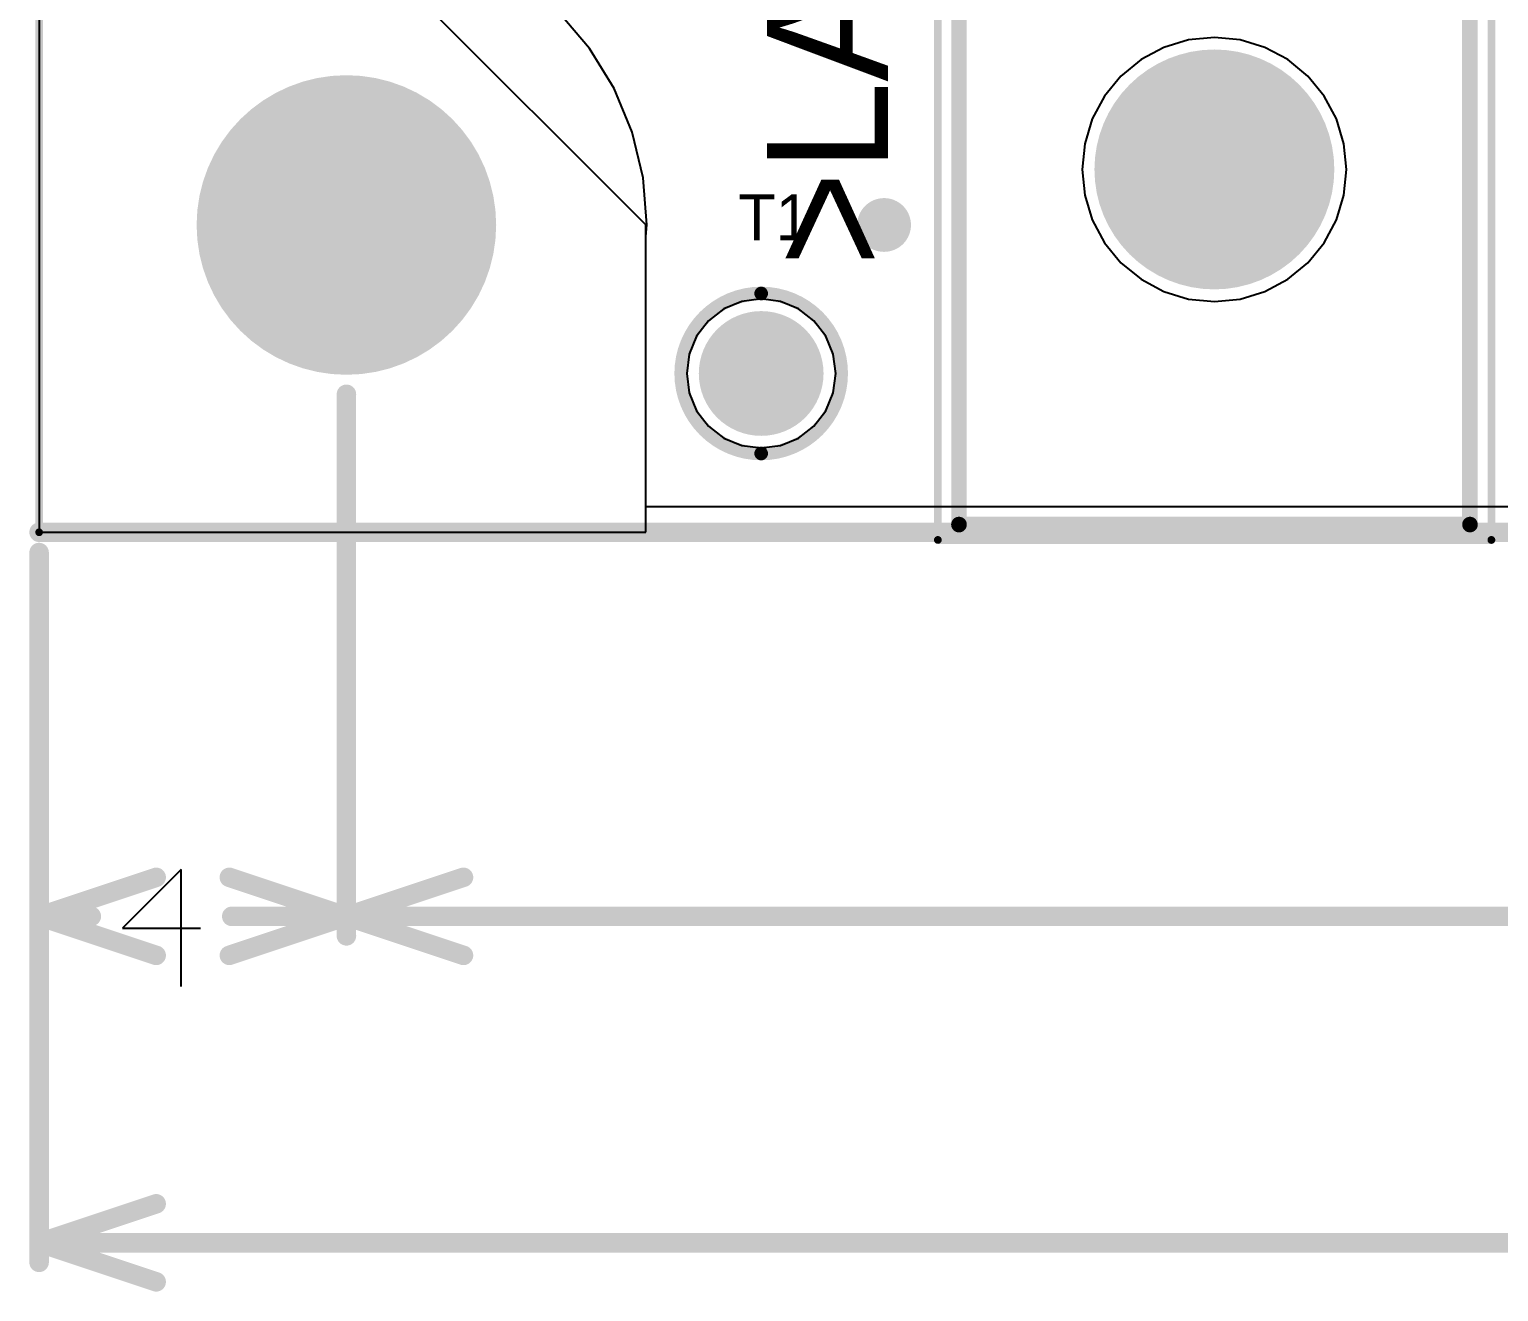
# Model space of a CAD drawing. Header units: millimetres. Extents: x 59 to 152, y 30 to 146.
# Drawn here: x 59.87 to 79, y 30.11 to 46.55 of the extents above; entities that cross this region are included whole.
import ezdxf

# ---------------------------------------------------------------- set-up
doc = ezdxf.new("R2010")
doc.units = ezdxf.units.MM
for name, color, linetype in [('BottomLayer', 5, 'Continuous'), ('BottomSolder', 6, 'Continuous'), ('KeepOutLayer', 6, 'Continuous'), ('Mechanical1', 6, 'Continuous'), ('Mechanical13', 56, 'Continuous'), ('Mechanical16', 56, 'Continuous'), ('Mechanical3', 76, 'Continuous'), ('MultiLayer', 9, 'Continuous'), ('PadHoleLayer', 156, 'Continuous'), ('TopLayer', 1, 'Continuous'), ('TopOverlay', 2, 'Continuous'), ('TopPaste', 8, 'Continuous'), ('TopSolder', 216, 'Continuous'), ('ViaHoleLayer', 16, 'Continuous')]:
    doc.layers.add(name, color=color, linetype=linetype)

# ---------------------------------------------------------------- blocks, each defined once
blk = doc.blocks.new('SMD_15R_301')
at = {"layer": 'TopLayer', "const_width": 0.762}
blk.add_lwpolyline([(-0.381, 0, 1), (0.381, 0, 1)], format="xyb", close=True, dxfattribs=at)
at = {"layer": 'TopOverlay'}
for points, const_width in [([(1.041, 0, 1), (-1.041, 0, 1)], 0.178), ([(-1.086, 0, 1), (-0.997, 0, 1)], 0.0889), ([(0.997, 0, 1), (1.086, 0, 1)], 0.0889)]:
    blk.add_lwpolyline(points, format="xyb", close=True, dxfattribs=dict(at, const_width=const_width))
at = {"layer": 'TopPaste', "const_width": 0.762}
blk.add_lwpolyline([(-0.381, 0, 1), (0.381, 0, 1)], format="xyb", close=True, dxfattribs=at)
at = {"layer": 'TopSolder', "const_width": 0.812}
blk.add_lwpolyline([(-0.406, 0, 1), (0.406, 0, 1)], format="xyb", close=True, dxfattribs=at)
at = {"layer": 'Mechanical3'}
blk.add_text('>LABEL', height=1.5748, dxfattribs=at).set_placement((1.397, -1.651))
blk = doc.blocks.new('43045_020X_328')
at = {"layer": 'BottomLayer'}
for points, const_width in [([(-0.381, 11.938, 1), (0.381, 11.938, 1)], 0.762), ([(-0.381, 8.941, 1), (0.381, 8.941, 1)], 0.762), ([(-0.756, 4.623, 1), (0.756, 4.623, 1)], 1.511)]:
    blk.add_lwpolyline(points, format="xyb", close=True, dxfattribs=dict(at, const_width=const_width))
at = {"layer": 'BottomSolder'}
for points, const_width in [([(-0.406, 11.938, 1), (0.406, 11.938, 1)], 0.812), ([(-0.406, 8.941, 1), (0.406, 8.941, 1)], 0.812), ([(-0.781, 4.623, 1), (0.781, 4.623, 1)], 1.561)]:
    blk.add_lwpolyline(points, format="xyb", close=True, dxfattribs=dict(at, const_width=const_width))
at = {"layer": 'Mechanical16', "const_width": 0.102}
for points in [[(-1.3, 13.106), (1.321, 13.106)], [(-1.3, 10.414), (-1.3, 13.106)], [(1.321, 10.414), (1.321, 13.106)], [(-3.6, 10.414), (-1.3, 10.414)], [(-3.6, -0.2), (-3.6, 10.414)], [(1.321, 10.414), (3.607, 10.414)], [(3.607, -0.2), (3.607, 10.414)], [(-3.6, -0.2), (3.607, -0.2)]]:
    blk.add_lwpolyline(points, dxfattribs=at)
at = {"layer": 'Mechanical16', "const_width": 0.0508}
for points in [[(-1.325, 13.106, 1), (-1.275, 13.106, 1)], [(-1.325, 13.106, 1), (-1.275, 13.106, 1)], [(1.295, 13.106, 1), (1.346, 13.106, 1)], [(1.295, 13.106, 1), (1.346, 13.106, 1)], [(-3.625, 10.414, 1), (-3.575, 10.414, 1)], [(-3.625, 10.414, 1), (-3.575, 10.414, 1)], [(-1.325, 10.414, 1), (-1.275, 10.414, 1)], [(-1.325, 10.414, 1), (-1.275, 10.414, 1)], [(1.295, 10.414, 1), (1.346, 10.414, 1)], [(1.295, 10.414, 1), (1.346, 10.414, 1)], [(3.581, 10.414, 1), (3.632, 10.414, 1)], [(3.581, 10.414, 1), (3.632, 10.414, 1)], [(-3.625, -0.2, 1), (-3.575, -0.2, 1)], [(-3.625, -0.2, 1), (-3.575, -0.2, 1)], [(3.581, -0.2, 1), (3.632, -0.2, 1)], [(3.581, -0.2, 1), (3.632, -0.2, 1)]]:
    blk.add_lwpolyline(points, format="xyb", close=True, dxfattribs=at)
at = {"layer": 'MultiLayer'}
for points, const_width in [([(-0.381, 11.938, 1), (0.381, 11.938, 1)], 0.762), ([(-0.381, 8.941, 1), (0.381, 8.941, 1)], 0.762), ([(-0.756, 4.623, 1), (0.756, 4.623, 1)], 1.511)]:
    blk.add_lwpolyline(points, format="xyb", close=True, dxfattribs=dict(at, const_width=const_width))
at = {"layer": 'PadHoleLayer'}
for points, const_width in [([(-0.254, 11.938, 1), (0.254, 11.938, 1)], 0.508), ([(-0.254, 8.941, 1), (0.254, 8.941, 1)], 0.508), ([(-0.756, 4.623, 1), (0.756, 4.623, 1)], 1.511)]:
    blk.add_lwpolyline(points, format="xyb", close=True, dxfattribs=dict(at, const_width=const_width))
at = {"layer": 'TopLayer'}
for points, const_width in [([(-0.381, 11.938, 1), (0.381, 11.938, 1)], 0.762), ([(-0.381, 8.941, 1), (0.381, 8.941, 1)], 0.762), ([(-0.756, 4.623, 1), (0.756, 4.623, 1)], 1.511)]:
    blk.add_lwpolyline(points, format="xyb", close=True, dxfattribs=dict(at, const_width=const_width))
at = {"layer": 'TopOverlay', "const_width": 0.203}
for points in [[(-3.325, 10.008), (3.327, 10.008)], [(-3.325, 0), (-3.325, 10.008)], [(3.327, 0), (3.327, 10.008)], [(-3.325, 0), (3.327, 0)]]:
    blk.add_lwpolyline(points, dxfattribs=at)
at = {"layer": 'TopOverlay', "const_width": 0.102}
for points in [[(-3.376, 10.008, 1), (-3.274, 10.008, 1)], [(-3.376, 10.008, 1), (-3.274, 10.008, 1)], [(3.277, 10.008, 1), (3.378, 10.008, 1)], [(3.277, 10.008, 1), (3.378, 10.008, 1)], [(-3.376, 0, 1), (-3.274, 0, 1)], [(-3.376, 0, 1), (-3.274, 0, 1)], [(3.277, 0, 1), (3.378, 0, 1)], [(3.277, 0, 1), (3.378, 0, 1)]]:
    blk.add_lwpolyline(points, format="xyb", close=True, dxfattribs=at)
at = {"layer": 'TopSolder'}
for points, const_width in [([(-0.406, 11.938, 1), (0.406, 11.938, 1)], 0.812), ([(-0.406, 8.941, 1), (0.406, 8.941, 1)], 0.812), ([(-0.781, 4.623, 1), (0.781, 4.623, 1)], 1.561)]:
    blk.add_lwpolyline(points, format="xyb", close=True, dxfattribs=dict(at, const_width=const_width))

msp = doc.modelspace()

# ---------------------------------------------------------------- linework, layer by layer
at = {"layer": 'BottomLayer'}
for p, q in [((60, 47.9), (60, 40)), ((67.9, 44), (64, 47.9)), ((67.165, 46.299), (66.766, 46.766)), ((67.486, 45.776), (67.165, 46.299)), ((74.642, 46.311), (74.345, 46.153)), ((74.965, 46.409), (74.642, 46.311)), ((75.3, 46.442), (74.965, 46.409)), ((75.635, 46.409), (75.3, 46.442)), ((75.958, 46.311), (75.635, 46.409)), ((76.255, 46.153), (75.958, 46.311)), ((74.345, 46.153), (74.084, 45.939)), ((76.516, 45.939), (76.255, 46.153)), ((74.084, 45.939), (73.87, 45.678)), ((76.73, 45.678), (76.516, 45.939)), ((67.721, 45.209), (67.486, 45.776)), ((73.87, 45.678), (73.711, 45.381)), ((76.889, 45.381), (76.73, 45.678)), ((73.711, 45.381), (73.613, 45.058)), ((76.987, 45.058), (76.889, 45.381)), ((67.864, 44.612), (67.721, 45.209)), ((73.613, 45.058), (73.58, 44.723)), ((77.02, 44.723), (76.987, 45.058)), ((67.912, 44), (67.864, 44.612)), ((73.58, 44.723), (73.613, 44.387)), ((76.987, 44.387), (77.02, 44.723)), ((73.613, 44.387), (73.711, 44.065)), ((76.889, 44.065), (76.987, 44.387)), ((67.9, 40), (67.9, 44)), ((67.9, 43.846), (67.912, 44)), ((73.711, 44.065), (73.87, 43.767)), ((76.73, 43.767), (76.889, 44.065)), ((67.9, 40.333), (67.9, 43.846)), ((73.87, 43.767), (74.084, 43.507)), ((76.516, 43.507), (76.73, 43.767)), ((74.084, 43.507), (74.345, 43.293)), ((76.255, 43.293), (76.516, 43.507)), ((74.345, 43.293), (74.642, 43.134)), ((75.958, 43.134), (76.255, 43.293)), ((74.642, 43.134), (74.965, 43.036)), ((75.635, 43.036), (75.958, 43.134)), ((74.965, 43.036), (75.3, 43.003)), ((75.3, 43.003), (75.635, 43.036)), ((132.088, 40.333), (67.9, 40.333)), ((60, 40), (67.9, 40))]:
    msp.add_line(p, q, dxfattribs=at)
for points, const_width in [([(63.05, 44, 1), (64.95, 44, 1)], 1.9), ([(70.85, 44, 1), (71.15, 44, 1)], 0.3)]:
    msp.add_lwpolyline(points, format="xyb", close=True, dxfattribs=dict(at, const_width=const_width))
at = {"layer": 'BottomSolder'}
for points, const_width in [([(63.025, 44, 1), (64.975, 44, 1)], 1.95), ([(70.825, 44, 1), (71.175, 44, 1)], 0.35)]:
    msp.add_lwpolyline(points, format="xyb", close=True, dxfattribs=dict(at, const_width=const_width))
at = {"layer": 'KeepOutLayer'}
for points, const_width in [([(60, 40), (60, 140)], 0.1), ([(60, 40), (140, 40)], 0.254)]:
    msp.add_lwpolyline(points, dxfattribs=dict(at, const_width=const_width))
for points, const_width in [([(59.936, 40, 1), (60.063, 40, 1)], 0.127), ([(59.975, 40, 1), (60.025, 40, 1)], 0.05)]:
    msp.add_lwpolyline(points, format="xyb", close=True, dxfattribs=dict(at, const_width=const_width))
at = {"layer": 'Mechanical1', "const_width": 0.02}
msp.add_lwpolyline([(60, 40), (60, 140)], dxfattribs=at)
at = {"layer": 'Mechanical1', "const_width": 0.01}
msp.add_lwpolyline([(59.995, 40, 1), (60.005, 40, 1)], format="xyb", close=True, dxfattribs=at)
at = {"layer": 'Mechanical13'}
for p, q in [((61.848, 35.609), (61.086, 34.848)), ((61.848, 34.086), (61.848, 35.609)), ((61.086, 34.848), (62.101, 34.848))]:
    msp.add_line(p, q, dxfattribs=at)
at = {"layer": 'Mechanical13', "const_width": 0.254}
for points in [[(64, 34.746), (64, 41.796)], [(64, 34.746), (64, 41.796)], [(60, 30.496), (60, 39.736)], [(60, 34.746), (60, 39.736)], [(60, 35), (61.524, 35.508)], [(62.476, 35.508), (64, 35)], [(64, 35), (65.524, 35.508)], [(60, 35), (60.679, 35)], [(60, 35), (61.524, 34.492)], [(62.476, 34.492), (64, 35)], [(62.508, 35), (64, 35)], [(64, 35), (97.918, 35)], [(64, 35), (65.524, 34.492)], [(60, 30.75), (61.524, 31.258)], [(60, 30.75), (97.918, 30.75)], [(60, 30.75), (61.524, 30.242)]]:
    msp.add_lwpolyline(points, dxfattribs=at)
at = {"layer": 'Mechanical13', "const_width": 0.127}
for points in [[(63.937, 41.796, 1), (64.064, 41.796, 1)], [(63.937, 41.796, 1), (64.064, 41.796, 1)], [(59.936, 39.736, 1), (60.063, 39.736, 1)], [(59.936, 39.736, 1), (60.063, 39.736, 1)], [(61.46, 35.508, 1), (61.587, 35.508, 1)], [(62.413, 35.508, 1), (62.54, 35.508, 1)], [(65.461, 35.508, 1), (65.588, 35.508, 1)], [(59.936, 35, 1), (60.063, 35, 1)], [(59.936, 35, 1), (60.063, 35, 1)], [(59.936, 35, 1), (60.063, 35, 1)], [(60.616, 35, 1), (60.743, 35, 1)], [(62.444, 35, 1), (62.571, 35, 1)], [(63.937, 35, 1), (64.064, 35, 1)], [(63.937, 35, 1), (64.064, 35, 1)], [(63.937, 35, 1), (64.064, 35, 1)], [(63.937, 35, 1), (64.064, 35, 1)], [(63.937, 35, 1), (64.064, 35, 1)], [(63.937, 35, 1), (64.064, 35, 1)], [(59.936, 34.746, 1), (60.063, 34.746, 1)], [(63.937, 34.746, 1), (64.064, 34.746, 1)], [(63.937, 34.746, 1), (64.064, 34.746, 1)], [(61.46, 34.492, 1), (61.587, 34.492, 1)], [(62.413, 34.492, 1), (62.54, 34.492, 1)], [(65.461, 34.492, 1), (65.588, 34.492, 1)], [(61.46, 31.258, 1), (61.587, 31.258, 1)], [(59.936, 30.75, 1), (60.063, 30.75, 1)], [(59.936, 30.75, 1), (60.063, 30.75, 1)], [(59.936, 30.75, 1), (60.063, 30.75, 1)], [(59.936, 30.496, 1), (60.063, 30.496, 1)], [(61.46, 30.242, 1), (61.587, 30.242, 1)]]:
    msp.add_lwpolyline(points, format="xyb", close=True, dxfattribs=at)
at = {"layer": 'MultiLayer'}
for points, const_width in [([(63.05, 44, 1), (64.95, 44, 1)], 1.9), ([(70.85, 44, 1), (71.15, 44, 1)], 0.3)]:
    msp.add_lwpolyline(points, format="xyb", close=True, dxfattribs=dict(at, const_width=const_width))
at = {"layer": 'PadHoleLayer', "const_width": 1.7}
msp.add_lwpolyline([(63.15, 44, 1), (64.85, 44, 1)], format="xyb", close=True, dxfattribs=at)
at = {"layer": 'TopLayer'}
for p, q in [((60, 47.9), (60, 40)), ((67.9, 44), (64, 47.9)), ((67.165, 46.299), (66.766, 46.766)), ((67.486, 45.776), (67.165, 46.299)), ((74.642, 46.311), (74.345, 46.153)), ((74.965, 46.409), (74.642, 46.311)), ((75.3, 46.442), (74.965, 46.409)), ((75.635, 46.409), (75.3, 46.442)), ((75.958, 46.311), (75.635, 46.409)), ((76.255, 46.153), (75.958, 46.311)), ((74.345, 46.153), (74.084, 45.939)), ((76.516, 45.939), (76.255, 46.153)), ((74.084, 45.939), (73.87, 45.678)), ((76.73, 45.678), (76.516, 45.939)), ((67.721, 45.209), (67.486, 45.776)), ((73.87, 45.678), (73.711, 45.381)), ((76.889, 45.381), (76.73, 45.678)), ((73.711, 45.381), (73.613, 45.058)), ((76.987, 45.058), (76.889, 45.381)), ((67.864, 44.612), (67.721, 45.209)), ((73.613, 45.058), (73.58, 44.723)), ((77.02, 44.723), (76.987, 45.058)), ((67.912, 44), (67.864, 44.612)), ((73.58, 44.723), (73.613, 44.387)), ((76.987, 44.387), (77.02, 44.723)), ((73.613, 44.387), (73.711, 44.065)), ((76.889, 44.065), (76.987, 44.387)), ((67.9, 40), (67.9, 44)), ((67.9, 43.846), (67.912, 44)), ((73.711, 44.065), (73.87, 43.767)), ((76.73, 43.767), (76.889, 44.065)), ((67.9, 40.333), (67.9, 43.846)), ((73.87, 43.767), (74.084, 43.507)), ((76.516, 43.507), (76.73, 43.767)), ((74.084, 43.507), (74.345, 43.293)), ((76.255, 43.293), (76.516, 43.507)), ((74.345, 43.293), (74.642, 43.134)), ((75.958, 43.134), (76.255, 43.293)), ((69.4, 43.038), (69.149, 43.005)), ((69.651, 43.005), (69.4, 43.038)), ((74.642, 43.134), (74.965, 43.036)), ((75.635, 43.036), (75.958, 43.134)), ((68.915, 42.908), (68.714, 42.753)), ((69.149, 43.005), (68.915, 42.908)), ((69.885, 42.908), (69.651, 43.005)), ((70.086, 42.753), (69.885, 42.908)), ((74.965, 43.036), (75.3, 43.003)), ((75.3, 43.003), (75.635, 43.036)), ((68.714, 42.753), (68.56, 42.553)), ((70.24, 42.553), (70.086, 42.753)), ((68.56, 42.553), (68.463, 42.319)), ((70.337, 42.319), (70.24, 42.553)), ((68.463, 42.319), (68.43, 42.067)), ((70.37, 42.067), (70.337, 42.319)), ((68.43, 42.067), (68.463, 41.816)), ((70.337, 41.816), (70.37, 42.067)), ((68.463, 41.816), (68.56, 41.582)), ((70.24, 41.582), (70.337, 41.816)), ((68.56, 41.582), (68.714, 41.381)), ((70.086, 41.381), (70.24, 41.582)), ((68.714, 41.381), (68.915, 41.227)), ((69.885, 41.227), (70.086, 41.381)), ((68.915, 41.227), (69.149, 41.13)), ((69.149, 41.13), (69.4, 41.097)), ((69.4, 41.097), (69.651, 41.13)), ((69.651, 41.13), (69.885, 41.227)), ((132.088, 40.333), (67.9, 40.333)), ((60, 40), (67.9, 40))]:
    msp.add_line(p, q, dxfattribs=at)
for points, const_width in [([(63.05, 44, 1), (64.95, 44, 1)], 1.9), ([(70.85, 44, 1), (71.15, 44, 1)], 0.3)]:
    msp.add_lwpolyline(points, format="xyb", close=True, dxfattribs=dict(at, const_width=const_width))
at = {"layer": 'TopSolder'}
for points, const_width in [([(63.025, 44, 1), (64.975, 44, 1)], 1.95), ([(70.825, 44, 1), (71.175, 44, 1)], 0.35)]:
    msp.add_lwpolyline(points, format="xyb", close=True, dxfattribs=dict(at, const_width=const_width))
at = {"layer": 'ViaHoleLayer', "const_width": 0.15}
msp.add_lwpolyline([(70.925, 44, 1), (71.075, 44, 1)], format="xyb", close=True, dxfattribs=at)

# ---------------------------------------------------------------- block references
msp.add_blockref('43045_020X_328', (75.3, 40.1))
at = {"rotation": 90}
msp.add_blockref('SMD_15R_301', (69.4, 42.067), dxfattribs=at)

# ---------------------------------------------------------------- texts
at = {"layer": 'TopOverlay'}
msp.add_text('T1', height=0.6, dxfattribs=at).set_placement((69.1, 43.8))

doc.saveas('drawing.dxf')
